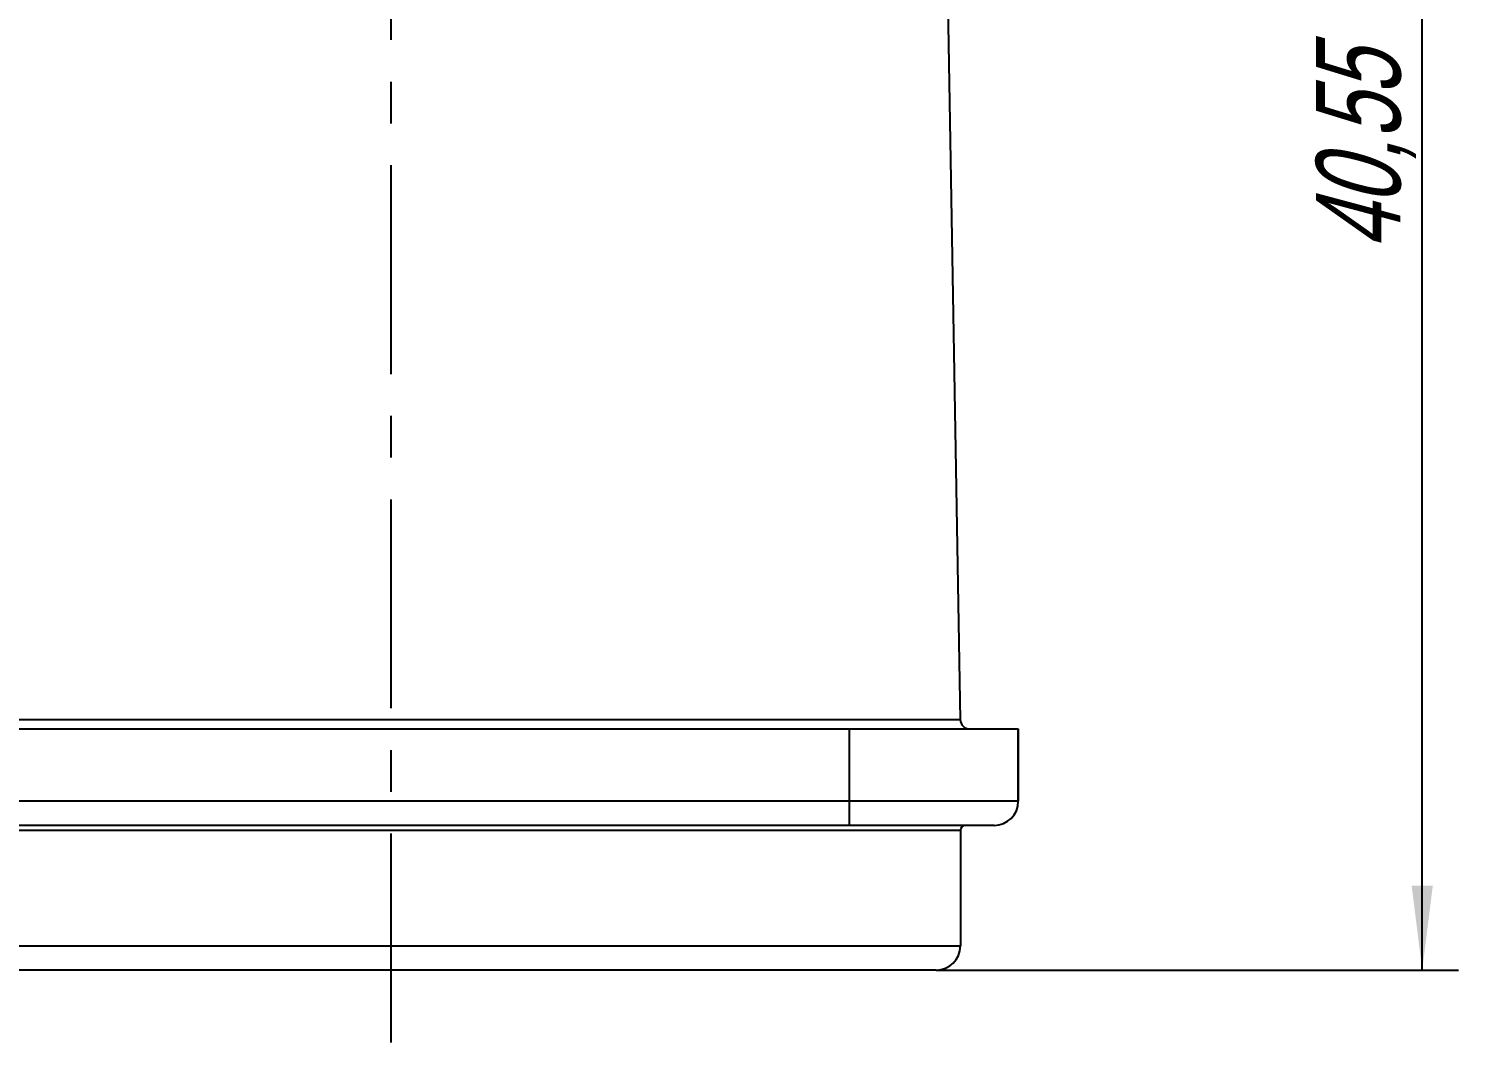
# Model space of a CAD drawing. Header units: millimetres. Extents: x 0 to 420, y 0 to 297.
# Drawn here: x 202.3 to 261.6, y 66.3 to 108.3 of the extents above; entities that cross this region are included whole.
import ezdxf

# ---------------------------------------------------------------- set-up
doc = ezdxf.new("R2010")
doc.units = ezdxf.units.MM
doc.header["$LTSCALE"] = 23.1
doc.linetypes.add('CENTER', pattern=[0.6, 0.375, -0.075, 0.075, -0.075])
doc.layers.get('0').update_dxf_attribs({"linetype": 'CONTINUOUS'})
for name, color, linetype in [('AUSFORMSCHRAEGEN', 7, 'CONTINUOUS'), ('BEZUGSACHSEN', 7, 'CONTINUOUS'), ('RUNDUNGEN', 7, 'CONTINUOUS'), ('ZEICHNUNGSBEMASSUNGEN', 7, 'CONTINUOUS')]:
    doc.layers.add(name, color=color, linetype=linetype)
doc.styles.get("Standard").update_dxf_attribs({"font": 'txt', "width": 0.7})
doc.dimstyles.new('DIMSTYLE_1', dxfattribs={"dimtxt": 3.5, "dimasz": 3.5, "dimexe": 0.18, "dimexo": 0.0625, "dimgap": 0.09, "dimtad": 1, "dimdec": 3, "dimlfac": 0.5, "dimdsep": 46, "dimtxsty": 'STANDARD', "dimblk": '_FILLED', "dimblk1": '_FILLED', "dimblk2": '_FILLED', "dimcen": 0.09, "dimclrt": 5, "dimadec": 0, "dimazin": 0, "dimtp": 0.3, "dimtm": 0.3, "dimtfac": 1, "dimtdec": 3, "dimtofl": 0, "dimtmove": 0, "dimatfit": 3, "dimldrblk": '_FILLED', "dimfxl": 1, "dimtolj": 1, "dimarcsym": 0})

# ---------------------------------------------------------------- blocks, each defined once
blk = doc.blocks.new('_FILLED')
at = {"color": 0, "linetype": 'BYBLOCK'}
blk.add_solid([(0, 0), (-1, 0.125), (-1, -0.125)], dxfattribs=at)
blk = doc.blocks.new('*D0')
at = {"layer": 'ZEICHNUNGSBEMASSUNGEN', "color": 2, "linetype": 'CONTINUOUS'}
for p, q in [((206.177, 150.394), (261.641, 150.394)), ((260.141, 150.394), (260.141, 109.844)), ((260.141, 69.294), (260.141, 109.844)), ((239.988, 69.294), (261.641, 69.294))]:
    blk.add_line(p, q, dxfattribs=at)
at = {"layer": 'ZEICHNUNGSBEMASSUNGEN', "color": 2, "linetype": 'CONTINUOUS', "xscale": 3.5, "yscale": 3.5, "zscale": 3.5}
for p, rotation in [((260.141, 150.394), 90), ((260.141, 69.294), 270)]:
    blk.add_blockref('_FILLED', p, dxfattribs=dict(at, rotation=rotation))
at = {"layer": 'ZEICHNUNGSBEMASSUNGEN', "color": 5, "linetype": 'CONTINUOUS', "insert": (255.736, 109.844), "char_height": 3.5, "width": 31, "attachment_point": 2, "rotation": 90, "line_spacing_factor": 0.9}
blk.add_mtext('\\Q15.0;40,55{\\Ftxt.shx;\\W1.000000;\\H3.500000; }[1.596]', dxfattribs=at)

msp = doc.modelspace()

# ---------------------------------------------------------------- linework, layer by layer
at = {"layer": 'AUSFORMSCHRAEGEN', "color": 7, "linetype": 'CONTINUOUS'}
msp.add_line((240.46455, 109.29416), (240.98134, 79.68718), dxfattribs=at)
at = {"layer": 'BEZUGSACHSEN', "color": 7, "linetype": 'CENTER'}
msp.add_line((217.3882, 66.29416), (217.3882, 133.39416), dxfattribs=at)
at = {"layer": 'BEZUGSACHSEN', "color": 7, "linetype": 'CONTINUOUS'}
for p, q in [((191.3882, 79.29416), (243.3882, 79.29416)), ((243.3882, 79.29416), (243.3882, 76.29416)), ((240.9882, 75.09416), (240.9882, 70.29416)), ((239.9882, 69.29416), (194.7882, 69.29416))]:
    msp.add_line(p, q, dxfattribs=at)
at = {"layer": 'BEZUGSACHSEN', "color": 9, "linetype": 'CONTINUOUS'}
msp.add_line((193.7882, 70.29416), (240.9882, 70.29416), dxfattribs=at)
at = {"layer": 'BEZUGSACHSEN', "color": 7, "linetype": 'CONTINUOUS'}
msp.add_arc((239.9882, 70.29416), 1, 270, 360, dxfattribs=at)
at = {"layer": 'RUNDUNGEN', "color": 9, "linetype": 'CONTINUOUS'}
for p, q in [((193.79506, 79.68718), (240.98134, 79.68718)), ((236.3882, 75.29416), (236.3882, 79.29416)), ((243.3882, 76.29416), (191.3882, 76.29416)), ((193.7882, 75.09416), (240.9882, 75.09416))]:
    msp.add_line(p, q, dxfattribs=at)
at = {"layer": 'RUNDUNGEN', "color": 7, "linetype": 'CONTINUOUS'}
for p, q in [((243.3882, 76.29416), (243.3882, 79.29416)), ((242.3882, 75.29416), (192.3882, 75.29416))]:
    msp.add_line(p, q, dxfattribs=at)
for centre, radius, start, end in [((241.38128, 79.69416), 0.4, 180.9999998, 269.9999884), ((242.3882, 76.29416), 1, 270, 360), ((241.1882, 75.09416), 0.2, 90.000001, 180)]:
    msp.add_arc(centre, radius, start, end, dxfattribs=at)

# ---------------------------------------------------------------- dimensions: what is measured, and where the dimension line sits
at = {"layer": 'ZEICHNUNGSBEMASSUNGEN', "color": 2, "linetype": 'CONTINUOUS'}
dim = msp.add_linear_dim(base=(260.14141, 69.29416), p1=(206.17741, 150.39416), p2=(239.9882, 69.29416), angle=270, dimstyle='DIMSTYLE_1', dxfattribs=at)
dim.commit()
dim.dimension.update_dxf_attribs({"geometry": '*D0', "text_midpoint": (259.0538, 106.71517), "dimtype": 160})

doc.saveas('drawing.dxf')
